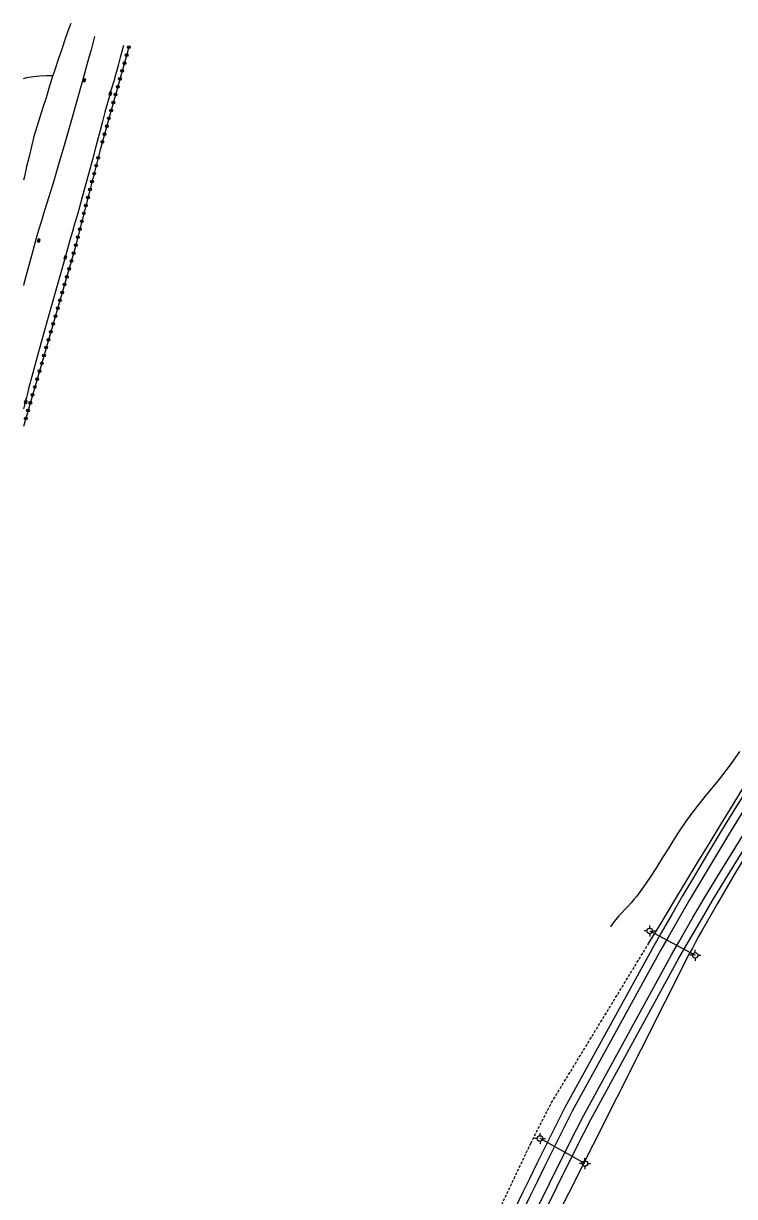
# Model space of a CAD drawing. Header units: millimetres. Extents: x 172000 to 173000, y 134000 to 135000.
# Drawn here: x 172000 to 172130, y 134535.5 to 134750 of the extents above; entities that cross this region are included whole.
import ezdxf

# ---------------------------------------------------------------- set-up
doc = ezdxf.new("R2010")
doc.units = ezdxf.units.MM
doc.linetypes.add('DASHED', pattern=[0.75, 0.5, -0.25])
doc.layers.get('0').update_dxf_attribs({"linetype": 'CONTINUOUS'})
for name, color, linetype in [('W0008', 7, 'CONTINUOUS'), ('W0112', 1, 'DASHED'), ('W0211', 2, 'CONTINUOUS'), ('W0214', 2, 'CONTINUOUS'), ('W0323', 7, 'CONTINUOUS'), ('W0333', 7, 'CONTINUOUS'), ('W0401', 7, 'CONTINUOUS'), ('W0610', 7, 'CONTINUOUS'), ('W0611', 7, 'CONTINUOUS'), ('W0700', 7, 'CONTINUOUS')]:
    doc.layers.add(name, color=color, linetype=linetype)

# ---------------------------------------------------------------- blocks, each defined once
blk = doc.blocks.new('T401')
for p, q in [((-0.3, 0.3), (0, 0.3)), ((-0.3, -0.25), (-0.3, 0.3)), ((-0.3, 0.15), (0, 0.15)), ((-0.3, 0), (0, 0)), ((0, 0.3), (0, -0.25)), ((-0.3, -0.15), (0, -0.15)), ((-0.3, -0.25), (-0.3, -0.3)), ((-0.3, -0.3), (0, -0.3)), ((0, -0.3), (0, -0.25))]:
    blk.add_line(p, q)
blk = doc.blocks.new('T610')
for p, q in [((-0.500001, 0), (-1.000002, 0)), ((0, 0.500001), (0, 1.000002)), ((0.500001, 0), (1.000002, 0)), ((0, -0.500001), (0, -1.000002))]:
    blk.add_line(p, q)
blk.add_ellipse((0, 0), major_axis=(-0.353554, 0.353554), ratio=1, start_param=3.926990817, end_param=10.2101761242)
blk = doc.blocks.new('t323o')
at = {"color": 0, "linetype": 'Continuous'}
for radius in [0.25, 0.15]:
    blk.add_circle((0, 0), radius, dxfattribs=at)

msp = doc.modelspace()

# ---------------------------------------------------------------- linework, layer by layer
at = {"layer": 'W0008'}
for points in [[(172012.99, 134747.64), (172012.99, 134747.64), (172012.99, 134747.64), (172012.99, 134747.64), (172012.35, 134745.18), (172011.97, 134743.83), (172011.59, 134742.47), (172011.21, 134741.12), (172010.83, 134739.77), (172009.74, 134735.88), (172008.65, 134732), (172007.56, 134728.12), (172006.43, 134724.25), (172005.92, 134722.53), (172005.4, 134720.81), (172004.87, 134719.09), (172004.33, 134717.37), (172003.8, 134715.66), (172003.27, 134713.94), (172002.76, 134712.21), (172002.26, 134710.49), (172001.69, 134708.47), (172001.14, 134706.45), (172000.6, 134704.43), (172000.08, 134702.41), (172000, 134702.12)], [(172018.27, 134745.99), (172018.27, 134745.99), (172018.27, 134745.99), (172018.27, 134745.99), (172018.27, 134745.99), (172017.67, 134743.78), (172017.36, 134742.6), (172017.04, 134741.43), (172016.72, 134740.26), (172016.61, 134739.87), (172016.5, 134739.48), (172016.39, 134739.1), (172016.27, 134738.71), (172016.16, 134738.33), (172016.05, 134737.94), (172015.93, 134737.56), (172015.83, 134737.17), (172015.36, 134735.49), (172014.9, 134733.8), (172014.45, 134732.12), (172014, 134730.43)], [(172014, 134730.43), (172013.3, 134727.78), (172012.6, 134725.13), (172011.89, 134722.48), (172011.17, 134719.83), (172010.73, 134718.26), (172010.29, 134716.68), (172009.85, 134715.11), (172009.4, 134713.54), (172008.95, 134711.97), (172008.5, 134710.4), (172008.05, 134708.83), (172007.61, 134707.25), (172006.03, 134701.65), (172004.44, 134696.04), (172002.87, 134690.42), (172001.35, 134684.8), (172001.21, 134684.27), (172001.07, 134683.73), (172000.93, 134683.19), (172000.8, 134682.66), (172000.67, 134682.12), (172000.53, 134681.59), (172000.4, 134681.05), (172000.26, 134680.52), (172000, 134679.55)]]:
    msp.add_lwpolyline(points, dxfattribs=at)
at = {"layer": 'W0112'}
msp.add_lwpolyline([(172045.98, 134426.3), (172052.51, 134447.25), (172058.32, 134463.21), (172063.75, 134477.72), (172066.83, 134485.41), (172075.8, 134507.46), (172086.78, 134532.62), (172092.74, 134545.21), (172096.52, 134552.63), (172114.21, 134581.62)], dxfattribs=at)
at = {"layer": 'W0211'}
for points in [[(172008.68, 134750.03), (172008.32, 134749.11), (172007.63, 134747.24), (172006.99, 134745.36), (172006.35, 134743.47), (172005.77, 134741.73), (172005.21, 134739.97), (172004.66, 134738.21), (172004.12, 134736.45), (172003.55, 134734.68), (172002.99, 134732.91), (172002.44, 134731.13), (172001.92, 134729.34), (172001.45, 134727.53), (172001.01, 134725.71), (172000.58, 134723.89), (172000.16, 134722.06), (172000, 134721.39)], [(172000, 134739.97), (172000.02, 134739.98), (172000.61, 134740.12), (172001.79, 134740.32), (172002.99, 134740.45), (172004.19, 134740.51), (172005.4, 134740.5)], [(172114.21, 134581.62), (172116.54, 134585.48), (172118.89, 134589.37), (172121.03, 134592.9), (172123.17, 134596.43), (172125.32, 134599.96), (172127.47, 134603.48), (172129.72, 134607.19), (172131.96, 134610.9)], [(172132.79, 134599.08), (172129.81, 134594.1), (172126.87, 134589.09), (172123.99, 134584.05), (172123.4, 134583.01), (172122.83, 134581.96), (172122.27, 134580.91), (172121.71, 134579.86)]]:
    msp.add_lwpolyline(points, dxfattribs=at)
at = {"layer": 'W0214'}
msp.add_lwpolyline([(172130.9, 134616.87), (172129.36, 134614.69), (172128.41, 134613.4), (172127.42, 134612.13), (172126.42, 134610.88), (172125.4, 134609.64), (172124.39, 134608.39), (172123.39, 134607.14), (172122.4, 134605.87), (172121.45, 134604.58), (172120.24, 134602.84), (172119.08, 134601.06), (172117.95, 134599.27), (172116.83, 134597.47), (172115.71, 134595.67), (172114.56, 134593.88), (172113.36, 134592.12), (172112.11, 134590.41), (172111.6, 134589.77), (172111.06, 134589.16), (172110.51, 134588.56), (172109.94, 134587.97), (172109.38, 134587.38), (172108.84, 134586.78), (172108.31, 134586.15), (172107.82, 134585.5), (172107.32, 134584.79)], dxfattribs=at)
at = {"layer": 'W0323'}
for points in [[(172019.27, 134745.69), (172019.27, 134745.69), (172014, 134726.91)], [(172014, 134726.91), (172009.39, 134708.78), (172000, 134676.33)]]:
    msp.add_lwpolyline(points, dxfattribs=at)
at = {"layer": 'W0333'}
msp.add_lwpolyline([(172121.71, 134579.86), (172095.25, 134527.32)], dxfattribs=at)
at = {"layer": 'W0611'}
for points in [[(172114.47, 134584.05), (172122.79, 134579.59)], [(172102.63, 134541.49), (172094.42, 134546.07)]]:
    msp.add_lwpolyline(points, dxfattribs=at)
at = {"layer": 'W0700'}
for points in [[(172151.08, 134638.05), (172148.34, 134634.08), (172145.63, 134630.08), (172142.93, 134626.08), (172140.25, 134622.06), (172137.67, 134618.16), (172135.1, 134614.25), (172132.56, 134610.32), (172130.06, 134606.36), (172127.61, 134602.41), (172125.21, 134598.44), (172122.83, 134594.45), (172120.47, 134590.46), (172118.5, 134587.07), (172116.55, 134583.67), (172115.14, 134581.2)], [(172152.31, 134637.2), (172149.58, 134633.23), (172146.87, 134629.24), (172144.18, 134625.25), (172141.5, 134621.24), (172138.93, 134617.34), (172136.36, 134613.43), (172133.83, 134609.51), (172131.33, 134605.57), (172128.89, 134601.63), (172126.49, 134597.66), (172124.12, 134593.68), (172121.77, 134589.7), (172119.8, 134586.32), (172117.85, 134582.92), (172116.5, 134580.57)], [(172118.45, 134579.67), (172119.78, 134582.01), (172122.38, 134586.49), (172124.69, 134590.4), (172127.04, 134594.29), (172129.41, 134598.16), (172131.81, 134602.01), (172133.72, 134605.04), (172135.65, 134608.04), (172137.6, 134611.04), (172139.55, 134614.04), (172142.41, 134618.43), (172145.27, 134622.82), (172148.15, 134627.21), (172151.03, 134631.58)], [(172119.82, 134579.04), (172121.08, 134581.26), (172123.67, 134585.73), (172125.98, 134589.63), (172128.32, 134593.51), (172130.69, 134597.37), (172133.08, 134601.22), (172134.99, 134604.24), (172136.92, 134607.24), (172138.86, 134610.23), (172140.81, 134613.22), (172143.66, 134617.61), (172146.53, 134622), (172149.4, 134626.38), (172152.28, 134630.76)], [(172115.14, 134581.2), (172098.98, 134551.75), (172097.06, 134547.96), (172095.16, 134544.16), (172093.84, 134541.49), (172092.54, 134538.82), (172091.24, 134536.15), (172089.95, 134533.47)], [(172116.5, 134580.57), (172100.31, 134551.07), (172098.4, 134547.28), (172096.5, 134543.49), (172095.19, 134540.83), (172093.89, 134538.16), (172092.59, 134535.49), (172091.3, 134532.82)], [(172093.73, 134532.9), (172096.15, 134537.86), (172098.61, 134542.8), (172101.11, 134547.72), (172102.39, 134550.21), (172118.45, 134579.67)], [(172095.08, 134532.25), (172097.5, 134537.2), (172099.96, 134542.13), (172102.45, 134547.04), (172103.72, 134549.52), (172119.82, 134579.04)]]:
    msp.add_lwpolyline(points, dxfattribs=at)

# ---------------------------------------------------------------- block references
at = {"layer": 'W0323'}
for p, rotation in [((172019.27, 134745.68), 254.3347687559719), ((172018.46, 134742.79), 254.3347687559719), ((172018.86, 134744.24), 254.3347687559719), ((172018.05, 134741.35), 254.3347687559719), ((172017.24, 134738.46), 254.3347687559719), ((172017.65, 134739.91), 254.3347687559719), ((172016.84, 134737.02), 254.3347687559719), ((172016.03, 134734.13), 254.3347687559719), ((172016.43, 134735.57), 254.3347687559719), ((172015.62, 134732.68), 254.3347687559719), ((172014.81, 134729.8), 254.3347687559719), ((172015.22, 134731.24), 254.3347687559719), ((172014.41, 134728.35), 254.3347687559719), ((172013.63, 134725.47), 255.7376751481449), ((172013.27, 134724.02), 255.7376751481449), ((172012.9, 134722.56), 255.7376751481449), ((172012.16, 134719.66), 255.7376751481449), ((172012.53, 134721.11), 255.7376751481449), ((172011.79, 134718.2), 255.7376751481449), ((172011.05, 134715.3), 255.7376751481449), ((172011.42, 134716.75), 255.7376751481449), ((172010.68, 134713.84), 255.7376751481449), ((172009.94, 134710.93), 255.7376751481449), ((172010.31, 134712.39), 255.7376751481449), ((172009.57, 134709.48), 255.7376751481449), ((172008.76, 134706.59), 253.8558646306476), ((172009.18, 134708.03), 253.8558646306476), ((172008.34, 134705.15), 253.8558646306476), ((172007.51, 134702.27), 253.8558646306476), ((172007.92, 134703.71), 253.8558646306476), ((172007.09, 134700.83), 253.8558646306476), ((172006.26, 134697.95), 253.8558646306476), ((172006.67, 134699.39), 253.8558646306476), ((172005.84, 134696.51), 253.8558646306476), ((172005, 134693.62), 253.8558646306476), ((172005.42, 134695.07), 253.8558646306476), ((172004.59, 134692.18), 253.8558646306476), ((172003.75, 134689.3), 253.8558646306476), ((172004.17, 134690.74), 253.8558646306476), ((172003.34, 134687.86), 253.8558646306476), ((172002.5, 134684.98), 253.8558646306476), ((172002.92, 134686.42), 253.8558646306476), ((172002.09, 134683.54), 253.8558646306476), ((172001.25, 134680.66), 253.8558646306476), ((172001.67, 134682.1), 253.8558646306476), ((172000.83, 134679.22), 253.8558646306476), ((172000.42, 134677.78), 253.8558646306476)]:
    msp.add_blockref('t323o', p, dxfattribs=dict(at, rotation=rotation))
at = {"layer": 'W0401'}
for p, rotation in [((172010.96, 134739.66), 164.2554390673021), ((172015.73, 134737.23), 164.3535888856752), ((172002.64, 134710.35), 164.0762285638594), ((172007.49, 134707.24), 164.2969256363208), ((172000.25, 134680.85), 165.4100142446011)]:
    msp.add_blockref('T401', p, dxfattribs=dict(at, rotation=rotation))
at = {"layer": 'W0610'}
for p in [(172114.47, 134584.05), (172122.79, 134579.59), (172094.42, 134546.07), (172102.63, 134541.49)]:
    msp.add_blockref('T610', p, dxfattribs=at)

doc.saveas('drawing.dxf')
